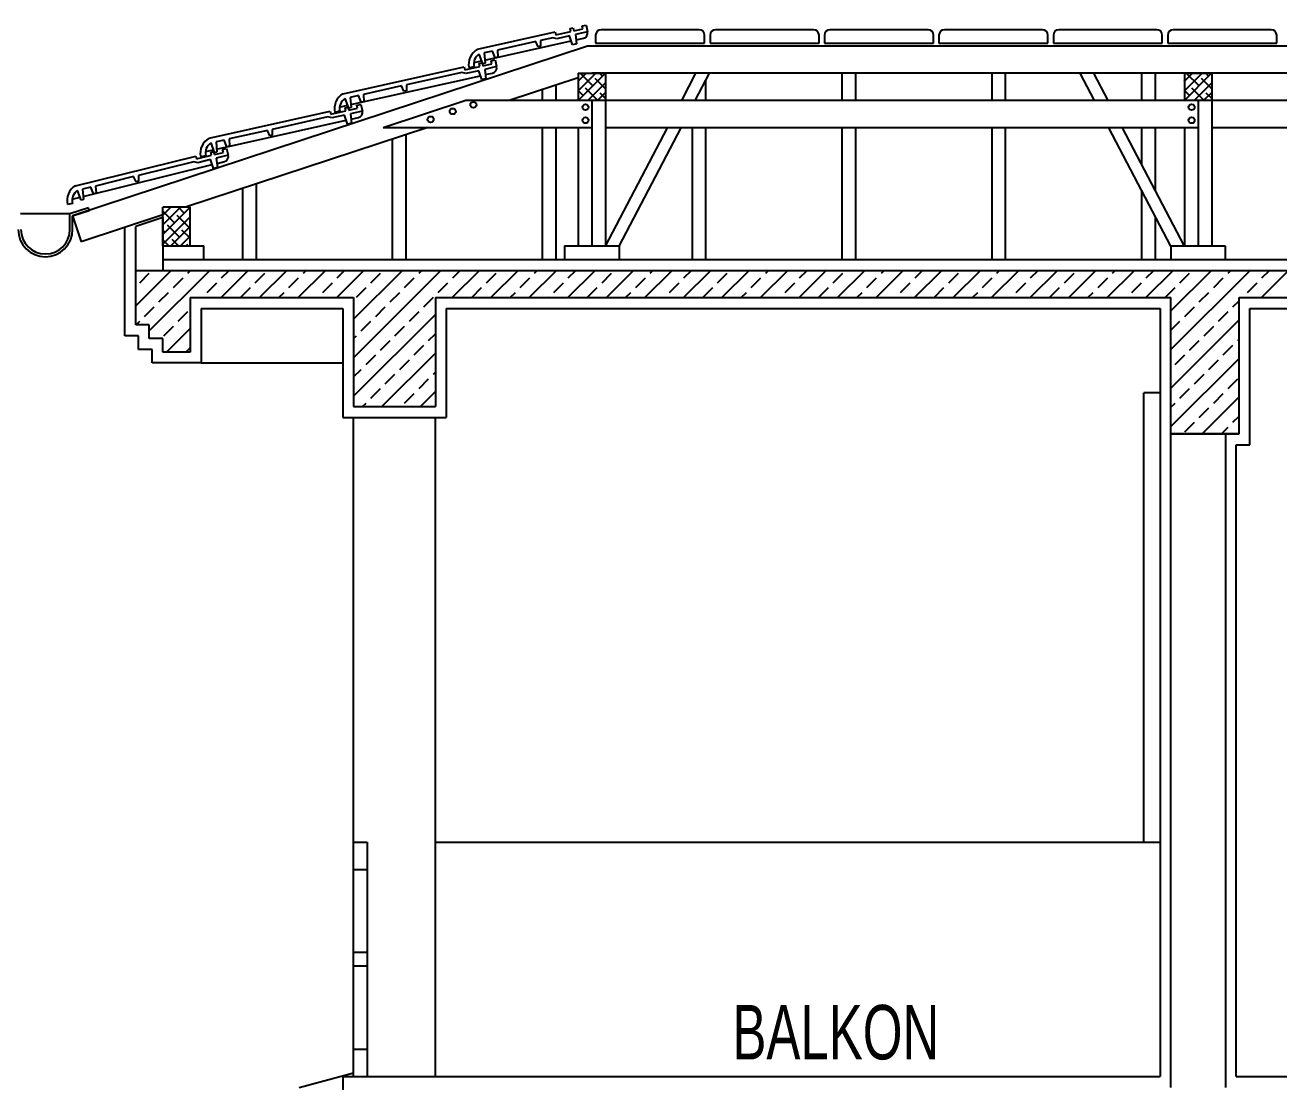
# Model space of a CAD drawing. Extents: x 3907.4 to 3911.57, y -3054.42 to -3053.7.
# Drawn here: x 3909.5048 to 3909.5968, y -3054.2374 to -3054.1598 of the extents above; entities that cross this region are included whole.
import ezdxf

# ---------------------------------------------------------------- set-up
doc = ezdxf.new("R2010")
doc.units = 0
doc.header["$LTSCALE"] = 2
doc.header["$MEASUREMENT"] = 0
for name, color, linetype in [('BLK-DOG', 2, 'CONTINUOUS'), ('DUVAR', 7, 'CONTINUOUS'), ('KİREMİT', 9, 'CONTINUOUS'), ('MB', 11, 'CONTINUOUS'), ('SıVA', 6, 'CONTINUOUS'), ('TARAMA', 9, 'CONTINUOUS'), ('TEXT', 11, 'CONTINUOUS')]:
    doc.layers.add(name, color=color, linetype=linetype)
doc.styles.add('MAHAL', font='stylu.ttf', dxfattribs={"width": 0.7, "height": 20})

msp = doc.modelspace()

# ---------------------------------------------------------------- linework, layer by layer
at = {"layer": 'BLK-DOG'}
for p, q in [((3909.528886, -3054.237011), (3909.528886, -3054.219811)), ((3909.528886, -3054.219811), (3909.529886, -3054.219811)), ((3909.529886, -3054.219811), (3909.529886, -3054.237011)), ((3909.528886, -3054.221811), (3909.529886, -3054.221811)), ((3909.529886, -3054.227911), (3909.528886, -3054.227911)), ((3909.529886, -3054.228911), (3909.528886, -3054.228911)), ((3909.528886, -3054.235011), (3909.529886, -3054.235011)), ((3909.524886, -3054.237811), (3909.528886, -3054.236748))]:
    msp.add_line(p, q, dxfattribs=at)
at = {"layer": 'DUVAR', "color": 2}
for p, q in [((3909.546053, -3054.161333), (3909.508259, -3054.173805)), ((3909.606053, -3054.161333), (3909.546053, -3054.161333)), ((3909.545374, -3054.163663), (3909.540314, -3054.165333)), ((3909.545374, -3054.163333), (3909.545374, -3054.165333)), ((3909.545374, -3054.163333), (3909.545374, -3054.165333)), ((3909.545374, -3054.163333), (3909.547374, -3054.163333)), ((3909.606374, -3054.163333), (3909.546374, -3054.163333)), ((3909.547374, -3054.163333), (3909.547374, -3054.165333)), ((3909.553971, -3054.165333), (3909.555019, -3054.163333)), ((3909.553971, -3054.165333), (3909.555019, -3054.163333)), ((3909.58328, -3054.165333), (3909.582232, -3054.163333)), ((3909.589877, -3054.163333), (3909.589877, -3054.165333)), ((3909.589877, -3054.163333), (3909.589877, -3054.165333)), ((3909.589877, -3054.163333), (3909.591877, -3054.163333)), ((3909.591877, -3054.163333), (3909.591877, -3054.165333)), ((3909.537123, -3054.165333), (3909.531062, -3054.167333)), ((3909.639151, -3054.165333), (3909.537123, -3054.165333)), ((3909.547374, -3054.165333), (3909.545374, -3054.165333)), ((3909.546374, -3054.165333), (3909.546374, -3054.176011)), ((3909.547374, -3054.165333), (3909.547374, -3054.176011)), ((3909.591877, -3054.165333), (3909.589877, -3054.165333)), ((3909.590877, -3054.165333), (3909.590877, -3054.176011)), ((3909.591877, -3054.165333), (3909.591877, -3054.176011)), ((3909.534253, -3054.167333), (3909.51655, -3054.173175)), ((3909.546374, -3054.167333), (3909.531062, -3054.167333)), ((3909.545374, -3054.167333), (3909.545374, -3054.176011)), ((3909.590877, -3054.167333), (3909.547374, -3054.167333)), ((3909.548374, -3054.176019), (3909.552924, -3054.167333)), ((3909.588877, -3054.176019), (3909.584327, -3054.167333)), ((3909.589877, -3054.167333), (3909.589877, -3054.176011)), ((3909.605673, -3054.167333), (3909.591877, -3054.167333)), ((3909.516886, -3054.173175), (3909.514886, -3054.173175)), ((3909.514886, -3054.176011), (3909.514886, -3054.173175)), ((3909.516886, -3054.173175), (3909.514886, -3054.173175)), ((3909.514886, -3054.176011), (3909.514886, -3054.173175)), ((3909.516886, -3054.176011), (3909.516886, -3054.173175)), ((3909.516886, -3054.176011), (3909.516886, -3054.173175)), ((3909.508259, -3054.173805), (3909.508886, -3054.175704)), ((3909.508259, -3054.173805), (3909.508886, -3054.175704)), ((3909.514886, -3054.173724), (3909.508886, -3054.175704)), ((3909.514886, -3054.173724), (3909.508886, -3054.175704)), ((3909.514886, -3054.173724), (3909.508886, -3054.175704)), ((3909.514886, -3054.173724), (3909.508886, -3054.175704)), ((3909.514886, -3054.176011), (3909.517886, -3054.176011)), ((3909.514886, -3054.176011), (3909.517886, -3054.176011)), ((3909.517886, -3054.177011), (3909.517886, -3054.176011)), ((3909.517886, -3054.177011), (3909.517886, -3054.176011)), ((3909.544374, -3054.176011), (3909.548374, -3054.176011)), ((3909.544374, -3054.176011), (3909.544374, -3054.177011)), ((3909.548374, -3054.176011), (3909.548374, -3054.177011)), ((3909.588877, -3054.176011), (3909.592877, -3054.176011)), ((3909.588877, -3054.176011), (3909.588877, -3054.177011)), ((3909.592877, -3054.176011), (3909.592877, -3054.177011)), ((3909.586886, -3054.219811), (3909.586886, -3054.186811)), ((3909.588086, -3054.186811), (3909.586886, -3054.186811))]:
    msp.add_line(p, q, dxfattribs=at)
at = {"layer": 'DUVAR'}
for p, q in [((3909.514886, -3054.173935), (3909.512886, -3054.174595)), ((3909.514886, -3054.173935), (3909.512886, -3054.174595)), ((3909.514886, -3054.173935), (3909.514886, -3054.177811)), ((3909.514886, -3054.173935), (3909.514886, -3054.177811)), ((3909.512886, -3054.177811), (3909.512886, -3054.174595)), ((3909.512886, -3054.177811), (3909.512886, -3054.174595)), ((3909.588886, -3054.237811), (3909.588886, -3054.189811)), ((3909.592886, -3054.189811), (3909.592886, -3054.237811))]:
    msp.add_line(p, q, dxfattribs=at)
at = {"layer": 'DUVAR', "color": 4}
for p, q in [((3909.512886, -3054.177811), (3909.804886, -3054.177811)), ((3909.512886, -3054.181811), (3909.512886, -3054.177811)), ((3909.516886, -3054.179811), (3909.528886, -3054.179811)), ((3909.516886, -3054.179811), (3909.516886, -3054.183811)), ((3909.528886, -3054.179811), (3909.528886, -3054.187811)), ((3909.534886, -3054.179811), (3909.588886, -3054.179811)), ((3909.534886, -3054.179811), (3909.534886, -3054.187811)), ((3909.588886, -3054.189811), (3909.588886, -3054.179811)), ((3909.593886, -3054.179811), (3909.707886, -3054.179811)), ((3909.593886, -3054.189811), (3909.593886, -3054.179811)), ((3909.513886, -3054.181811), (3909.512886, -3054.181811)), ((3909.513886, -3054.182811), (3909.513886, -3054.181811)), ((3909.514886, -3054.182811), (3909.513886, -3054.182811)), ((3909.514886, -3054.183811), (3909.514886, -3054.182811)), ((3909.516886, -3054.183811), (3909.514886, -3054.183811)), ((3909.528886, -3054.187811), (3909.534886, -3054.187811)), ((3909.588886, -3054.189811), (3909.593886, -3054.189811)), ((3909.593886, -3054.189811), (3909.588886, -3054.189811))]:
    msp.add_line(p, q, dxfattribs=at)
at = {"layer": 'DUVAR', "color": 11}
for p, q in [((3909.528886, -3054.237011), (3909.528886, -3054.188611)), ((3909.534886, -3054.237011), (3909.534886, -3054.188611))]:
    msp.add_line(p, q, dxfattribs=at)
at = {"layer": 'DUVAR', "color": 3}
msp.add_line((3909.534886, -3054.219811), (3909.588086, -3054.219811), dxfattribs=at)
at = {"layer": 'KİREMİT'}
for p, q in [((3909.537975, -3054.161569), (3909.543673, -3054.1603)), ((3909.543673, -3054.1603), (3909.543722, -3054.16052)), ((3909.543722, -3054.16052), (3909.544822, -3054.160274)), ((3909.544773, -3054.160054), (3909.544993, -3054.160005)), ((3909.544822, -3054.160274), (3909.544773, -3054.160054)), ((3909.544993, -3054.160005), (3909.545042, -3054.160225)), ((3909.545042, -3054.160225), (3909.545702, -3054.160078)), ((3909.546057, -3054.160292), (3909.545177, -3054.160488)), ((3909.545177, -3054.160488), (3909.545254, -3054.161179)), ((3909.545653, -3054.159858), (3909.545946, -3054.159793)), ((3909.545702, -3054.160078), (3909.545653, -3054.159858)), ((3909.545946, -3054.159793), (3909.546057, -3054.160292)), ((3909.546653, -3054.160533), (3909.546653, -3054.161133)), ((3909.554253, -3054.160133), (3909.547053, -3054.160133)), ((3909.554653, -3054.161133), (3909.554653, -3054.160533)), ((3909.555053, -3054.160533), (3909.555053, -3054.161133)), ((3909.562653, -3054.160133), (3909.555453, -3054.160133)), ((3909.563053, -3054.161133), (3909.563053, -3054.160533)), ((3909.563453, -3054.160533), (3909.563453, -3054.161133)), ((3909.571053, -3054.160133), (3909.563853, -3054.160133)), ((3909.571453, -3054.161133), (3909.571453, -3054.160533)), ((3909.571853, -3054.160533), (3909.571853, -3054.161133)), ((3909.579453, -3054.160133), (3909.572253, -3054.160133)), ((3909.579853, -3054.161133), (3909.579853, -3054.160533)), ((3909.580253, -3054.160533), (3909.580253, -3054.161133)), ((3909.587853, -3054.160133), (3909.580653, -3054.160133)), ((3909.588253, -3054.161133), (3909.588253, -3054.160533)), ((3909.588653, -3054.160533), (3909.588653, -3054.161133)), ((3909.596253, -3054.160133), (3909.589053, -3054.160133)), ((3909.596653, -3054.161133), (3909.596653, -3054.160533)), ((3909.538527, -3054.16237), (3909.544864, -3054.160958)), ((3909.542252, -3054.161001), (3909.53945, -3054.161626)), ((3909.542431, -3054.161392), (3909.542252, -3054.161001)), ((3909.542607, -3054.161353), (3909.542431, -3054.161392)), ((3909.543508, -3054.160721), (3909.542604, -3054.160923)), ((3909.542604, -3054.160923), (3909.542607, -3054.161353)), ((3909.543806, -3054.160793), (3909.543508, -3054.160721)), ((3909.544737, -3054.160586), (3909.543806, -3054.160793)), ((3909.544961, -3054.161244), (3909.544737, -3054.160586)), ((3909.545254, -3054.161179), (3909.544961, -3054.161244)), ((3909.545221, -3054.160878), (3909.545761, -3054.160758)), ((3909.546653, -3054.161133), (3909.554653, -3054.161133)), ((3909.555053, -3054.161133), (3909.563053, -3054.161133)), ((3909.563453, -3054.161133), (3909.571453, -3054.161133)), ((3909.571853, -3054.161133), (3909.579853, -3054.161133)), ((3909.580253, -3054.161133), (3909.588253, -3054.161133)), ((3909.588653, -3054.161133), (3909.596653, -3054.161133)), ((3909.538371, -3054.162628), (3909.538114, -3054.161923)), ((3909.539083, -3054.161707), (3909.53848, -3054.161842)), ((3909.53848, -3054.161842), (3909.538547, -3054.162589)), ((3909.538981, -3054.162415), (3909.539275, -3054.16235)), ((3909.539286, -3054.162201), (3909.539083, -3054.161707)), ((3909.539275, -3054.16235), (3909.539386, -3054.162848)), ((3909.539476, -3054.162159), (3909.539286, -3054.162201)), ((3909.53945, -3054.161626), (3909.539476, -3054.162159)), ((3909.528127, -3054.164834), (3909.537001, -3054.162856)), ((3909.536836, -3054.163278), (3909.532756, -3054.164187)), ((3909.537134, -3054.16335), (3909.536836, -3054.163278)), ((3909.537001, -3054.162856), (3909.53705, -3054.163076)), ((3909.53705, -3054.163076), (3909.53815, -3054.162831)), ((3909.538066, -3054.163143), (3909.537134, -3054.16335)), ((3909.537723, -3054.162857), (3909.537356, -3054.162939)), ((3909.537709, -3054.162552), (3909.538296, -3054.162422)), ((3909.538289, -3054.163801), (3909.538066, -3054.163143)), ((3909.538101, -3054.162611), (3909.538321, -3054.162562)), ((3909.53815, -3054.162831), (3909.538101, -3054.162611)), ((3909.538321, -3054.162562), (3909.53837, -3054.162782)), ((3909.53837, -3054.162782), (3909.53903, -3054.162635)), ((3909.538547, -3054.162589), (3909.538371, -3054.162628)), ((3909.539386, -3054.162848), (3909.538506, -3054.163045)), ((3909.538506, -3054.163045), (3909.538583, -3054.163736)), ((3909.538549, -3054.163435), (3909.539089, -3054.163315)), ((3909.53903, -3054.162635), (3909.538981, -3054.162415)), ((3909.528679, -3054.165635), (3909.538192, -3054.163515)), ((3909.532756, -3054.164187), (3909.532759, -3054.164618)), ((3909.538583, -3054.163736), (3909.538289, -3054.163801)), ((3909.529235, -3054.164972), (3909.528632, -3054.165106)), ((3909.528632, -3054.165106), (3909.528699, -3054.165854)), ((3909.529438, -3054.165466), (3909.529235, -3054.164972)), ((3909.532404, -3054.164266), (3909.529602, -3054.16489)), ((3909.529602, -3054.16489), (3909.529628, -3054.165423)), ((3909.532583, -3054.164657), (3909.532404, -3054.164266)), ((3909.532759, -3054.164618), (3909.532583, -3054.164657)), ((3909.527861, -3054.165817), (3909.528447, -3054.165686)), ((3909.528253, -3054.165876), (3909.528473, -3054.165827)), ((3909.528302, -3054.166096), (3909.528253, -3054.165876)), ((3909.528523, -3054.165893), (3909.528266, -3054.165188)), ((3909.528473, -3054.165827), (3909.528522, -3054.166047)), ((3909.528522, -3054.166047), (3909.529182, -3054.1659)), ((3909.528699, -3054.165854), (3909.528523, -3054.165893)), ((3909.529133, -3054.16568), (3909.529426, -3054.165615)), ((3909.529182, -3054.1659), (3909.529133, -3054.16568)), ((3909.529426, -3054.165615), (3909.529538, -3054.166113)), ((3909.529628, -3054.165423), (3909.529438, -3054.165466)), ((3909.518279, -3054.168099), (3909.527153, -3054.166121)), ((3909.518831, -3054.1689), (3909.528344, -3054.16678)), ((3909.526988, -3054.166543), (3909.522907, -3054.167452)), ((3909.527286, -3054.166615), (3909.526988, -3054.166543)), ((3909.527153, -3054.166121), (3909.527202, -3054.166341)), ((3909.527202, -3054.166341), (3909.528302, -3054.166096)), ((3909.528217, -3054.166407), (3909.527286, -3054.166615)), ((3909.527875, -3054.166122), (3909.527508, -3054.166204)), ((3909.528441, -3054.167066), (3909.528217, -3054.166407)), ((3909.528735, -3054.167), (3909.528441, -3054.167066)), ((3909.529538, -3054.166113), (3909.528657, -3054.166309)), ((3909.528657, -3054.166309), (3909.528735, -3054.167)), ((3909.528701, -3054.1667), (3909.529241, -3054.16658)), ((3909.522555, -3054.167531), (3909.519754, -3054.168155)), ((3909.522735, -3054.167922), (3909.522555, -3054.167531)), ((3909.522911, -3054.167883), (3909.522735, -3054.167922)), ((3909.522907, -3054.167452), (3909.522911, -3054.167883)), ((3909.518675, -3054.169158), (3909.518418, -3054.168453)), ((3909.519387, -3054.168237), (3909.518784, -3054.168371)), ((3909.518784, -3054.168371), (3909.518851, -3054.169118)), ((3909.51959, -3054.168731), (3909.519387, -3054.168237)), ((3909.51978, -3054.168688), (3909.51959, -3054.168731)), ((3909.519754, -3054.168155), (3909.51978, -3054.168688)), ((3909.508472, -3054.171592), (3909.517298, -3054.169411)), ((3909.517298, -3054.169411), (3909.517353, -3054.169629)), ((3909.517353, -3054.169629), (3909.518447, -3054.169359)), ((3909.518369, -3054.169672), (3909.517443, -3054.169901)), ((3909.518027, -3054.169387), (3909.51766, -3054.169469)), ((3909.518013, -3054.169082), (3909.518599, -3054.168951)), ((3909.518608, -3054.170325), (3909.518369, -3054.169672)), ((3909.518393, -3054.16914), (3909.518611, -3054.169086)), ((3909.518447, -3054.169359), (3909.518393, -3054.16914)), ((3909.518611, -3054.169086), (3909.518666, -3054.169305)), ((3909.518666, -3054.169305), (3909.519322, -3054.169143)), ((3909.518851, -3054.169118), (3909.518675, -3054.169158)), ((3909.519682, -3054.169348), (3909.518807, -3054.169564)), ((3909.518807, -3054.169564), (3909.5189, -3054.170253)), ((3909.519268, -3054.168924), (3909.51956, -3054.168852)), ((3909.519322, -3054.169143), (3909.519268, -3054.168924)), ((3909.51956, -3054.168852), (3909.519682, -3054.169348)), ((3909.509043, -3054.17238), (3909.518504, -3054.170041)), ((3909.517144, -3054.169836), (3909.513085, -3054.170839)), ((3909.517443, -3054.169901), (3909.517144, -3054.169836)), ((3909.5189, -3054.170253), (3909.518608, -3054.170325)), ((3909.51886, -3054.169954), (3909.519397, -3054.169821)), ((3909.512735, -3054.170926), (3909.509948, -3054.171614)), ((3909.512923, -3054.171313), (3909.512735, -3054.170926)), ((3909.513098, -3054.171269), (3909.512923, -3054.171313)), ((3909.513085, -3054.170839), (3909.513098, -3054.171269)), ((3909.508229, -3054.172581), (3909.508812, -3054.172437)), ((3909.508892, -3054.172642), (3909.508619, -3054.171943)), ((3909.509584, -3054.171705), (3909.508984, -3054.171853)), ((3909.508984, -3054.171853), (3909.509068, -3054.172598)), ((3909.509797, -3054.172194), (3909.509584, -3054.171705)), ((3909.509987, -3054.172147), (3909.509797, -3054.172194)), ((3909.509948, -3054.171614), (3909.509987, -3054.172147)), ((3909.50825, -3054.172886), (3909.507885, -3054.172976)), ((3909.509421, -3054.173211), (3909.508059, -3054.17366)), ((3909.508259, -3054.173805), (3909.509483, -3054.173401)), ((3909.509068, -3054.172598), (3909.508892, -3054.172642)), ((3909.509483, -3054.173401), (3909.509421, -3054.173211)), ((3909.508059, -3054.17366), (3909.504432, -3054.17366)), ((3909.508059, -3054.174805), (3909.508059, -3054.17366)), ((3909.508259, -3054.174805), (3909.508259, -3054.173805))]:
    msp.add_line(p, q, dxfattribs=at)
for centre, radius, start, end in [((3909.547053, -3054.160533), 0.0004, 90, 180), ((3909.554253, -3054.160533), 0.0004, 0, 90), ((3909.555453, -3054.160533), 0.0004, 90, 180), ((3909.562653, -3054.160533), 0.0004, 0, 90), ((3909.563853, -3054.160533), 0.0004, 90, 180), ((3909.571053, -3054.160533), 0.0004, 0, 90), ((3909.572253, -3054.160533), 0.0004, 90, 180), ((3909.579453, -3054.160533), 0.0004, 0, 90), ((3909.580653, -3054.160533), 0.0004, 90, 180), ((3909.587853, -3054.160533), 0.0004, 0, 90), ((3909.589053, -3054.160533), 0.0004, 90, 180), ((3909.596253, -3054.160533), 0.0004, 0, 90), ((3909.506259, -3054.174805), 0.002, 180, 0), ((3909.506259, -3054.174805), 0.0018, 180, 0)]:
    msp.add_arc(centre, radius, start, end, dxfattribs=at)
for centre, major_axis, start_param, end_param in [((3909.545676, -3054.160377), (-0.000276, 0.000276), 2.575474, 4.14627), ((3909.538579, -3054.162667), (-0.00087, 0.000901), -0.264398, 1.022605), ((3909.538579, -3054.162667), (-0.000609, 0.000631), -0.208499, 1.022605), ((3909.539004, -3054.162933), (-0.000271, 0.000281), 2.593401, 4.164197), ((3909.528731, -3054.165931), (-0.00087, 0.000901), -0.264398, 1.022605), ((3909.528731, -3054.165931), (-0.000609, 0.000631), -0.208499, 1.022605), ((3909.529156, -3054.166198), (-0.000271, 0.000281), 2.593401, 4.164197), ((3909.518882, -3054.169196), (-0.00087, 0.000901), -0.264398, 1.022605), ((3909.518882, -3054.169196), (-0.000609, 0.000631), -0.208499, 1.022605), ((3909.519303, -3054.169442), (-0.000271, 0.000281), 2.616435, 4.187231), ((3909.509101, -3054.172675), (-0.00087, 0.000901), -0.241363, 1.045639), ((3909.509101, -3054.172675), (-0.000609, 0.000631), -0.185465, 1.045639)]:
    msp.add_ellipse(centre, major_axis=major_axis, ratio=1, start_param=start_param, end_param=end_param, dxfattribs=at)
at = {"layer": 'MB', "color": 9}
for p, q in [((3909.543751, -3054.165333), (3909.543751, -3054.164199)), ((3909.554751, -3054.165333), (3909.554751, -3054.163844)), ((3909.564751, -3054.165333), (3909.564751, -3054.163333)), ((3909.565751, -3054.165333), (3909.565751, -3054.163333)), ((3909.575751, -3054.165333), (3909.575751, -3054.163333)), ((3909.576751, -3054.165333), (3909.576751, -3054.163333)), ((3909.586751, -3054.165333), (3909.586751, -3054.163333)), ((3909.587751, -3054.165333), (3909.587751, -3054.163333)), ((3909.542751, -3054.165333), (3909.542751, -3054.164529)), ((3909.532751, -3054.177011), (3909.532751, -3054.167829)), ((3909.542751, -3054.177011), (3909.542751, -3054.167333)), ((3909.543751, -3054.177011), (3909.543751, -3054.167333)), ((3909.553751, -3054.177011), (3909.553751, -3054.167333)), ((3909.554751, -3054.177011), (3909.554751, -3054.167333)), ((3909.564751, -3054.177011), (3909.564751, -3054.167333)), ((3909.565751, -3054.177011), (3909.565751, -3054.167333)), ((3909.575751, -3054.177011), (3909.575751, -3054.167333)), ((3909.576751, -3054.177011), (3909.576751, -3054.167333)), ((3909.586751, -3054.170052), (3909.586751, -3054.167333)), ((3909.587751, -3054.171961), (3909.587751, -3054.167333)), ((3909.531751, -3054.177011), (3909.531751, -3054.168159)), ((3909.521751, -3054.177011), (3909.521751, -3054.171459)), ((3909.520751, -3054.177011), (3909.520751, -3054.171789)), ((3909.586751, -3054.177011), (3909.586751, -3054.171961)), ((3909.587751, -3054.177011), (3909.587751, -3054.17387))]:
    msp.add_line(p, q, dxfattribs=at)
at = {"layer": 'MB', "color": 2}
for p, q in [((3909.552971, -3054.165333), (3909.554019, -3054.163333)), ((3909.552971, -3054.165333), (3909.554019, -3054.163333)), ((3909.58428, -3054.165333), (3909.583232, -3054.163333)), ((3909.547374, -3054.176019), (3909.551924, -3054.167333)), ((3909.589877, -3054.176019), (3909.585327, -3054.167333))]:
    msp.add_line(p, q, dxfattribs=at)
at = {"layer": 'MB', "color": 9}
for centre in [(3909.536158, -3054.166129), (3909.537676, -3054.165646), (3909.545904, -3054.165827), (3909.590406, -3054.165827), (3909.534539, -3054.166719), (3909.545904, -3054.166788), (3909.590406, -3054.166788)]:
    msp.add_circle(centre, 0.000219, dxfattribs=at)
at = {"layer": 'SıVA'}
for p, q in [((3909.512086, -3054.182611), (3909.512086, -3054.174648)), ((3909.512086, -3054.182611), (3909.512086, -3054.174648)), ((3909.514886, -3054.177011), (3909.802886, -3054.177011)), ((3909.517686, -3054.180611), (3909.528086, -3054.180611)), ((3909.517686, -3054.180611), (3909.517686, -3054.184611)), ((3909.528086, -3054.180611), (3909.528086, -3054.188611)), ((3909.535686, -3054.180611), (3909.588086, -3054.180611)), ((3909.535686, -3054.180611), (3909.535686, -3054.188611)), ((3909.588086, -3054.180611), (3909.588086, -3054.237011)), ((3909.594686, -3054.180611), (3909.676086, -3054.180611)), ((3909.594686, -3054.190611), (3909.594686, -3054.180611)), ((3909.513086, -3054.182611), (3909.512086, -3054.182611)), ((3909.513086, -3054.183611), (3909.513086, -3054.182611)), ((3909.514086, -3054.183611), (3909.513086, -3054.183611)), ((3909.514086, -3054.184611), (3909.514086, -3054.183611)), ((3909.517686, -3054.184611), (3909.514086, -3054.184611)), ((3909.517686, -3054.184611), (3909.528086, -3054.184611)), ((3909.528086, -3054.188611), (3909.535686, -3054.188611)), ((3909.593686, -3054.237011), (3909.593686, -3054.190611)), ((3909.593686, -3054.190611), (3909.594686, -3054.190611)), ((3909.528086, -3054.237011), (3909.588086, -3054.237011)), ((3909.528086, -3054.237011), (3909.528086, -3054.248611)), ((3909.593686, -3054.237011), (3909.676086, -3054.237011))]:
    msp.add_line(p, q, dxfattribs=at)
at = {"layer": 'TARAMA'}
for p, q in [((3909.545374, -3054.163915), (3909.545956, -3054.163333)), ((3909.545374, -3054.164622), (3909.546663, -3054.163333)), ((3909.545374, -3054.165329), (3909.54737, -3054.163333)), ((3909.545385, -3054.163904), (3909.545374, -3054.163893)), ((3909.546446, -3054.164258), (3909.545562, -3054.163374)), ((3909.546077, -3054.165333), (3909.547374, -3054.164036)), ((3909.547374, -3054.164479), (3909.546622, -3054.163727)), ((3909.547153, -3054.163551), (3909.546935, -3054.163333)), ((3909.589877, -3054.163915), (3909.590458, -3054.163333)), ((3909.589877, -3054.164622), (3909.591166, -3054.163333)), ((3909.589877, -3054.165329), (3909.591873, -3054.163333)), ((3909.589887, -3054.163904), (3909.589877, -3054.163893)), ((3909.590948, -3054.164258), (3909.590064, -3054.163374)), ((3909.59058, -3054.165333), (3909.591877, -3054.164036)), ((3909.591877, -3054.164479), (3909.591125, -3054.163727)), ((3909.591655, -3054.163551), (3909.591438, -3054.163333)), ((3909.545739, -3054.164965), (3909.545374, -3054.1646)), ((3909.546799, -3054.165318), (3909.545915, -3054.164435)), ((3909.546785, -3054.165333), (3909.547374, -3054.164743)), ((3909.547374, -3054.165186), (3909.546976, -3054.164788)), ((3909.590241, -3054.164965), (3909.589877, -3054.1646)), ((3909.591302, -3054.165318), (3909.590418, -3054.164435)), ((3909.591287, -3054.165333), (3909.591877, -3054.164743)), ((3909.591877, -3054.165186), (3909.591478, -3054.164788)), ((3909.5454, -3054.165333), (3909.545374, -3054.165308)), ((3909.589902, -3054.165333), (3909.589877, -3054.165308)), ((3909.514886, -3054.173763), (3909.515474, -3054.173175)), ((3909.514886, -3054.17447), (3909.516181, -3054.173175)), ((3909.514886, -3054.173763), (3909.515474, -3054.173175)), ((3909.514886, -3054.17447), (3909.516181, -3054.173175)), ((3909.514886, -3054.175178), (3909.516886, -3054.173178)), ((3909.514886, -3054.175178), (3909.516886, -3054.173178)), ((3909.515395, -3054.173254), (3909.515316, -3054.173175)), ((3909.515395, -3054.173254), (3909.515316, -3054.173175)), ((3909.516455, -3054.173608), (3909.516023, -3054.173175)), ((3909.516455, -3054.173608), (3909.516023, -3054.173175)), ((3909.516886, -3054.173331), (3909.51673, -3054.173175)), ((3909.516886, -3054.173331), (3909.51673, -3054.173175)), ((3909.515748, -3054.174315), (3909.514886, -3054.173452)), ((3909.515748, -3054.174315), (3909.514886, -3054.173452)), ((3909.514886, -3054.175885), (3909.516886, -3054.173885)), ((3909.514886, -3054.175885), (3909.516886, -3054.173885)), ((3909.516809, -3054.174669), (3909.515925, -3054.173785)), ((3909.516809, -3054.174669), (3909.515925, -3054.173785)), ((3909.515041, -3054.175022), (3909.514886, -3054.174867)), ((3909.515041, -3054.175022), (3909.514886, -3054.174867)), ((3909.516102, -3054.175376), (3909.515218, -3054.174492)), ((3909.516102, -3054.175376), (3909.515218, -3054.174492)), ((3909.515467, -3054.176011), (3909.516886, -3054.174592)), ((3909.515467, -3054.176011), (3909.516886, -3054.174592)), ((3909.516886, -3054.175452), (3909.516279, -3054.174845)), ((3909.516886, -3054.175452), (3909.516279, -3054.174845)), ((3909.515323, -3054.176011), (3909.514886, -3054.175574)), ((3909.515323, -3054.176011), (3909.514886, -3054.175574)), ((3909.51603, -3054.176011), (3909.515572, -3054.175552)), ((3909.51603, -3054.176011), (3909.515572, -3054.175552)), ((3909.516174, -3054.176011), (3909.516886, -3054.175299)), ((3909.516174, -3054.176011), (3909.516886, -3054.175299)), ((3909.516737, -3054.176011), (3909.516632, -3054.175906)), ((3909.516737, -3054.176011), (3909.516632, -3054.175906)), ((3909.516881, -3054.176011), (3909.516886, -3054.176006)), ((3909.516881, -3054.176011), (3909.516886, -3054.176006)), ((3909.512886, -3054.180425), (3909.5155, -3054.177811)), ((3909.513181, -3054.178715), (3909.513888, -3054.178008)), ((3909.513886, -3054.182253), (3909.518328, -3054.177811)), ((3909.516717, -3054.178008), (3909.516914, -3054.177811)), ((3909.519156, -3054.179811), (3909.521156, -3054.177811)), ((3909.519191, -3054.178362), (3909.519742, -3054.177811)), ((3909.521666, -3054.178715), (3909.522373, -3054.178008)), ((3909.521985, -3054.179811), (3909.523985, -3054.177811)), ((3909.524813, -3054.179811), (3909.526813, -3054.177811)), ((3909.525202, -3054.178008), (3909.525399, -3054.177811)), ((3909.527642, -3054.179811), (3909.529642, -3054.177811)), ((3909.527677, -3054.178362), (3909.528228, -3054.177811)), ((3909.528886, -3054.181395), (3909.53247, -3054.177811)), ((3909.528886, -3054.184224), (3909.535299, -3054.177811)), ((3909.530152, -3054.178715), (3909.530859, -3054.178008)), ((3909.533687, -3054.178008), (3909.533884, -3054.177811)), ((3909.536127, -3054.179811), (3909.538127, -3054.177811)), ((3909.536162, -3054.178362), (3909.536713, -3054.177811)), ((3909.538637, -3054.178715), (3909.539344, -3054.178008)), ((3909.538955, -3054.179811), (3909.540955, -3054.177811)), ((3909.541784, -3054.179811), (3909.543784, -3054.177811)), ((3909.542172, -3054.178008), (3909.54237, -3054.177811)), ((3909.544612, -3054.179811), (3909.546612, -3054.177811)), ((3909.544647, -3054.178362), (3909.545198, -3054.177811)), ((3909.547122, -3054.178715), (3909.547829, -3054.178008)), ((3909.547441, -3054.179811), (3909.549441, -3054.177811)), ((3909.550269, -3054.179811), (3909.552269, -3054.177811)), ((3909.550658, -3054.178008), (3909.550855, -3054.177811)), ((3909.553098, -3054.179811), (3909.555098, -3054.177811)), ((3909.553133, -3054.178362), (3909.553683, -3054.177811)), ((3909.555607, -3054.178715), (3909.556315, -3054.178008)), ((3909.555926, -3054.179811), (3909.557926, -3054.177811)), ((3909.558754, -3054.179811), (3909.560754, -3054.177811)), ((3909.559143, -3054.178008), (3909.55934, -3054.177811)), ((3909.561583, -3054.179811), (3909.563583, -3054.177811)), ((3909.561618, -3054.178362), (3909.562169, -3054.177811)), ((3909.564093, -3054.178715), (3909.5648, -3054.178008)), ((3909.564411, -3054.179811), (3909.566411, -3054.177811)), ((3909.56724, -3054.179811), (3909.56924, -3054.177811)), ((3909.567628, -3054.178008), (3909.567825, -3054.177811)), ((3909.570068, -3054.179811), (3909.572068, -3054.177811)), ((3909.570103, -3054.178362), (3909.570654, -3054.177811)), ((3909.572578, -3054.178715), (3909.573285, -3054.178008)), ((3909.572897, -3054.179811), (3909.574897, -3054.177811)), ((3909.575725, -3054.179811), (3909.577725, -3054.177811)), ((3909.576114, -3054.178008), (3909.576311, -3054.177811)), ((3909.578553, -3054.179811), (3909.580553, -3054.177811)), ((3909.578588, -3054.178362), (3909.579139, -3054.177811)), ((3909.581063, -3054.178715), (3909.58177, -3054.178008)), ((3909.581382, -3054.179811), (3909.583382, -3054.177811)), ((3909.58421, -3054.179811), (3909.58621, -3054.177811)), ((3909.584599, -3054.178008), (3909.584796, -3054.177811)), ((3909.587039, -3054.179811), (3909.589039, -3054.177811)), ((3909.587074, -3054.178362), (3909.587624, -3054.177811)), ((3909.588886, -3054.180792), (3909.591867, -3054.177811)), ((3909.588886, -3054.183621), (3909.594696, -3054.177811)), ((3909.589549, -3054.178715), (3909.590256, -3054.178008)), ((3909.593084, -3054.178008), (3909.593281, -3054.177811)), ((3909.595524, -3054.179811), (3909.597524, -3054.177811)), ((3909.595559, -3054.178362), (3909.59611, -3054.177811)), ((3909.515656, -3054.179069), (3909.516363, -3054.178362)), ((3909.518131, -3054.179422), (3909.518838, -3054.178715)), ((3909.524141, -3054.179069), (3909.524848, -3054.178362)), ((3909.526616, -3054.179422), (3909.527323, -3054.178715)), ((3909.532627, -3054.179069), (3909.533334, -3054.178362)), ((3909.535101, -3054.179422), (3909.535809, -3054.178715)), ((3909.541112, -3054.179069), (3909.541819, -3054.178362)), ((3909.543587, -3054.179422), (3909.544294, -3054.178715)), ((3909.549597, -3054.179069), (3909.550304, -3054.178362)), ((3909.552072, -3054.179422), (3909.552779, -3054.178715)), ((3909.558082, -3054.179069), (3909.558789, -3054.178362)), ((3909.560557, -3054.179422), (3909.561264, -3054.178715)), ((3909.566568, -3054.179069), (3909.567275, -3054.178362)), ((3909.569043, -3054.179422), (3909.56975, -3054.178715)), ((3909.575053, -3054.179069), (3909.57576, -3054.178362)), ((3909.577528, -3054.179422), (3909.578235, -3054.178715)), ((3909.583538, -3054.179069), (3909.584245, -3054.178362)), ((3909.586013, -3054.179422), (3909.58672, -3054.178715)), ((3909.592023, -3054.179069), (3909.592731, -3054.178362)), ((3909.594498, -3054.179422), (3909.595205, -3054.178715)), ((3909.514595, -3054.180129), (3909.515302, -3054.179422)), ((3909.517742, -3054.179811), (3909.517777, -3054.179776)), ((3909.520606, -3054.179776), (3909.521313, -3054.179069)), ((3909.523399, -3054.179811), (3909.523788, -3054.179422)), ((3909.526228, -3054.179811), (3909.526263, -3054.179776)), ((3909.529091, -3054.179776), (3909.529798, -3054.179069)), ((3909.531566, -3054.180129), (3909.532273, -3054.179422)), ((3909.534041, -3054.180483), (3909.534748, -3054.179776)), ((3909.537576, -3054.179776), (3909.538283, -3054.179069)), ((3909.54037, -3054.179811), (3909.540758, -3054.179422)), ((3909.543198, -3054.179811), (3909.543233, -3054.179776)), ((3909.546062, -3054.179776), (3909.546769, -3054.179069)), ((3909.548855, -3054.179811), (3909.549244, -3054.179422)), ((3909.551683, -3054.179811), (3909.551718, -3054.179776)), ((3909.554547, -3054.179776), (3909.555254, -3054.179069)), ((3909.55734, -3054.179811), (3909.557729, -3054.179422)), ((3909.560169, -3054.179811), (3909.560204, -3054.179776)), ((3909.563032, -3054.179776), (3909.563739, -3054.179069)), ((3909.565825, -3054.179811), (3909.566214, -3054.179422)), ((3909.568654, -3054.179811), (3909.568689, -3054.179776)), ((3909.571517, -3054.179776), (3909.572225, -3054.179069)), ((3909.574311, -3054.179811), (3909.574699, -3054.179422)), ((3909.577139, -3054.179811), (3909.577174, -3054.179776)), ((3909.580003, -3054.179776), (3909.58071, -3054.179069)), ((3909.582796, -3054.179811), (3909.583185, -3054.179422)), ((3909.585624, -3054.179811), (3909.58566, -3054.179776)), ((3909.588488, -3054.179776), (3909.589195, -3054.179069)), ((3909.590963, -3054.180129), (3909.59167, -3054.179422)), ((3909.59411, -3054.179811), (3909.594145, -3054.179776)), ((3909.513535, -3054.18119), (3909.514242, -3054.180483)), ((3909.530505, -3054.18119), (3909.531212, -3054.180483)), ((3909.589902, -3054.18119), (3909.590609, -3054.180483)), ((3909.593438, -3054.180483), (3909.593886, -3054.180035)), ((3909.512914, -3054.181811), (3909.513181, -3054.181544)), ((3909.51601, -3054.181544), (3909.516717, -3054.180836)), ((3909.528886, -3054.187052), (3909.534886, -3054.181052)), ((3909.529445, -3054.182251), (3909.530152, -3054.181544)), ((3909.53298, -3054.181544), (3909.533687, -3054.180836)), ((3909.588886, -3054.186449), (3909.593886, -3054.181449)), ((3909.588886, -3054.182206), (3909.589549, -3054.181544)), ((3909.592377, -3054.181544), (3909.593084, -3054.180836)), ((3909.514949, -3054.182604), (3909.515656, -3054.181897)), ((3909.515156, -3054.183811), (3909.516886, -3054.182081)), ((3909.528886, -3054.182809), (3909.529091, -3054.182604)), ((3909.531919, -3054.182604), (3909.532627, -3054.181897)), ((3909.534394, -3054.182958), (3909.534886, -3054.182466)), ((3909.591316, -3054.182604), (3909.592023, -3054.181897)), ((3909.516571, -3054.183811), (3909.516886, -3054.183496)), ((3909.530859, -3054.183665), (3909.531566, -3054.182958)), ((3909.533334, -3054.184018), (3909.534041, -3054.183311)), ((3909.590256, -3054.183665), (3909.590963, -3054.182958)), ((3909.592731, -3054.184018), (3909.593438, -3054.183311)), ((3909.593791, -3054.182958), (3909.593886, -3054.182863)), ((3909.529798, -3054.184726), (3909.530505, -3054.184018)), ((3909.530955, -3054.187811), (3909.534886, -3054.18388)), ((3909.532273, -3054.185079), (3909.53298, -3054.184372)), ((3909.588886, -3054.189277), (3909.593886, -3054.184277)), ((3909.589195, -3054.184726), (3909.589902, -3054.184018)), ((3909.59167, -3054.185079), (3909.592377, -3054.184372)), ((3909.528886, -3054.185638), (3909.529445, -3054.185079)), ((3909.534748, -3054.185433), (3909.534886, -3054.185295)), ((3909.531212, -3054.18614), (3909.531919, -3054.185433)), ((3909.533687, -3054.186493), (3909.534394, -3054.185786)), ((3909.590609, -3054.18614), (3909.591316, -3054.185433)), ((3909.593084, -3054.186493), (3909.593791, -3054.185786)), ((3909.530152, -3054.1872), (3909.530859, -3054.186493)), ((3909.532627, -3054.187554), (3909.533334, -3054.186847)), ((3909.533784, -3054.187811), (3909.534886, -3054.186709)), ((3909.589549, -3054.1872), (3909.590256, -3054.186493)), ((3909.591181, -3054.189811), (3909.593886, -3054.187106)), ((3909.592023, -3054.187554), (3909.592731, -3054.186847)), ((3909.529541, -3054.187811), (3909.529798, -3054.187554)), ((3909.588886, -3054.187863), (3909.589195, -3054.187554)), ((3909.590963, -3054.188615), (3909.59167, -3054.187907)), ((3909.589902, -3054.189675), (3909.590609, -3054.188968)), ((3909.593438, -3054.188968), (3909.593886, -3054.18852)), ((3909.592595, -3054.189811), (3909.593084, -3054.189322))]:
    msp.add_line(p, q, dxfattribs=at)

# ---------------------------------------------------------------- texts
at = {"layer": 'TEXT', "style": 'MAHAL', "width": 0.7}
msp.add_text('BALKON', height=0.004, dxfattribs=at).set_placement((3909.556691, -3054.235757))

doc.saveas('drawing.dxf')
